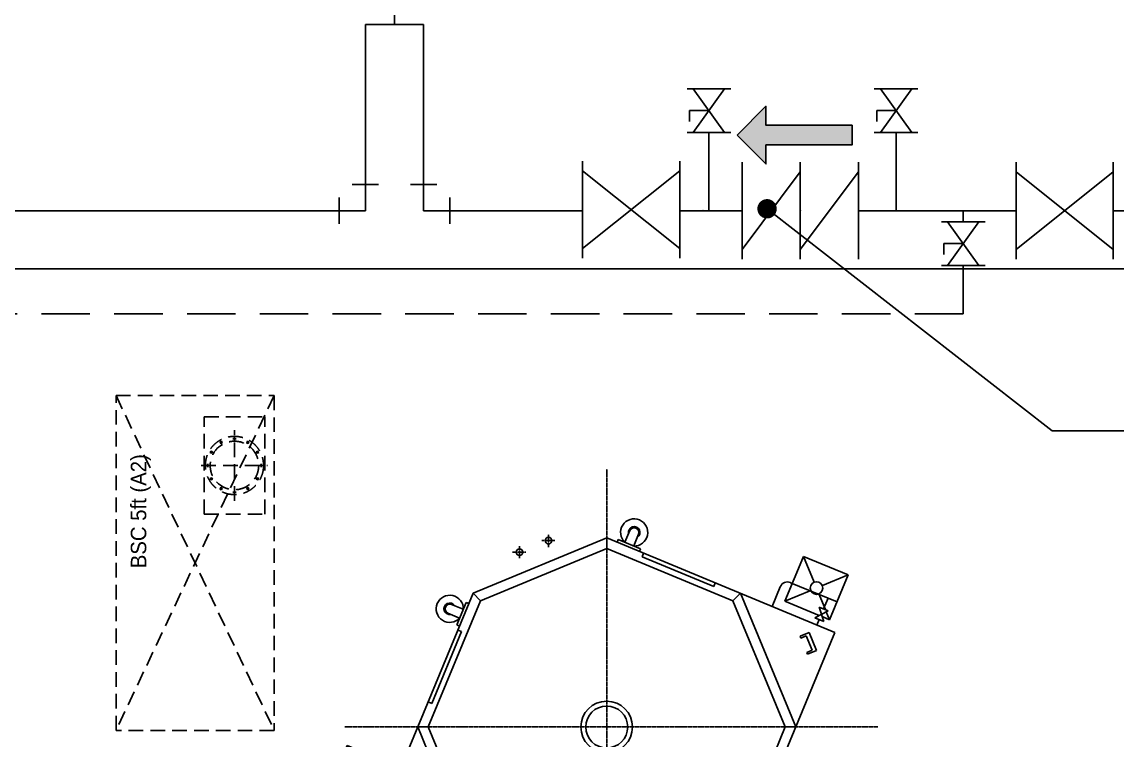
# Model space of a CAD drawing. Header units: millimetres. Extents: x 10903 to 284569, y 2319 to 62017.
# Drawn here: x 130765 to 136409, y 43421 to 47121 of the extents above; entities that cross this region are included whole.
import ezdxf

# ---------------------------------------------------------------- set-up
doc = ezdxf.new("R2010")
doc.units = ezdxf.units.MM
for name, pattern in [('DASHED', [0.75, 0.5, -0.25]), ('DASHED2', [0.375, 0.25, -0.125]), ('EXLTYPE3', [13, 10, -1, 1, -1])]:
    doc.linetypes.add(name, pattern=pattern)
for name, color, linetype in [('0 @ 1 @ 1', 7, 'Continuous'), ('AHU-02(SA)', 3, 'Continuous'), ('pipe', 3, 'Continuous'), ('UT GAS', 4, 'Continuous'), ('UTIL-AIR', 3, 'DASHED2'), ('UTIL-RO', 4, 'Continuous'), ('기자재', 8, 'DASHED2'), ('빌트인', 8, 'Continuous')]:
    doc.layers.add(name, color=color, linetype=linetype)
doc.styles.add('건축_4층$0$Gtx', font='')
doc.styles.get('건축_4층$0$Gtx').set_extended_font_data('Dotum')

# ---------------------------------------------------------------- blocks, each defined once
blk = doc.blocks.new('SA20L')
at = {"color": 2, "linetype": 'Continuous'}
for p, q in [((1.591, 0.53), (0.53, 1.591)), ((0.53, -1.591), (1.591, -0.53))]:
    blk.add_line(p, q, dxfattribs=at)
at = {"color": 0, "linetype": 'Continuous'}
blk.add_lwpolyline([(1.061, -1.061), (0, 0), (1.061, 1.061)], dxfattribs=at)
at = {"color": 2, "linetype": 'Continuous'}
for p in [(1.061, 1.061), (1.061, -1.061)]:
    blk.add_point(p, dxfattribs=at)
blk = doc.blocks.new('RW')
at = {"layer": '빌트인', "linetype": 'EXLTYPE3'}
for p, q in [((0, 0), (0, 1328.758301)), ((-333.823047, 960), (-267.223047, 960)), ((-300, 925.758301), (-300, 992.358301)), ((-450, 870.158301), (-450, 931.958301)), ((-485.623047, 900), (-416.223047, 900)), ((-1349.623047, 0), (0, 0)), ((0, -1214.672363), (0, 0)), ((0, 0), (1397.463867, 0)), ((745.613293, -308.842742), (874.702551, -362.313708))]:
    blk.add_line(p, q, dxfattribs=at)
at = {"layer": '빌트인', "linetype": 'Continuous'}
for p, q in [((0, 974.153321), (-688.831055, 688.830078)), ((-0.000977, 920.03418), (0, 974.153321)), ((1175.907226, 487.076172), (0, 974.153321)), ((53.12207, 952.145508), (58.862304, 966.003907)), ((58.862304, 966.003907), (174.347656, 918.167969)), ((119.029296, 1011.437012), (94.154296, 951.384766)), ((163.929687, 992.838379), (139.054687, 932.786621)), ((-650.5625, 650.562012), (-0.000977, 920.03418)), ((-0.000977, 920.03418), (650.561523, 650.562012)), ((168.607421, 904.309571), (174.347656, 918.167969)), ((189.906738, 895.491211), (182.252441, 877.013184)), ((182.252441, 877.013184), (551.803222, 723.939942)), ((917.877929, 648.075196), (1013.547851, 879.044434)), ((1013.547851, 879.044434), (1244.517578, 783.373047)), ((1013.547851, 879.044434), (1068.760742, 745.750489)), ((551.803222, 723.939942), (559.457519, 742.417969)), ((946.407714, 743.066895), (1187.115234, 644.791992)), ((1111.223632, 728.161133), (1244.517578, 783.373047)), ((1244.517578, 783.373047), (1148.847656, 552.404297)), ((-1175.908204, -487.075683), (-688.831055, 688.830078)), ((-650.5625, 650.562012), (-688.831055, 688.830078)), ((650.561523, 650.562012), (688.830078, 688.830078)), ((688.830078, 688.830078), (974.15332, 0)), ((894.64441, 722.641669), (852.549804, 621.015625)), ((917.877929, 648.075196), (1051.171875, 703.28711)), ((1127.199218, 604.666992), (1093.634765, 685.698242)), ((-920.03418, 0.000489), (-650.5625, 650.562012)), ((-799.364258, 631.029297), (-739.3125, 606.154297)), ((-724.69336, 641.447266), (-772.529297, 525.961914)), ((-710.834961, 635.707032), (-724.69336, 641.447266)), ((650.561523, 650.562012), (920.033203, 0)), ((1094.955078, 574.727051), (917.877929, 648.075196)), ((1117.960937, 608.493653), (1140.921875, 663.926758)), ((-817.962891, 586.128907), (-757.910157, 561.253907)), ((1071.902343, 562.627442), (1141.057617, 598.92627)), ((1094.864257, 618.060547), (1141.057617, 598.92627)), ((1118.096679, 543.493653), (1094.864257, 618.060547)), ((1110.352539, 568.34961), (1148.846679, 552.404785)), ((1130.967773, 593.629883), (1148.846679, 552.404297)), ((-758.670899, 520.22168), (-772.529297, 525.961914)), ((1071.902343, 562.627442), (1118.096679, 543.493653)), ((1083.519531, 525.344239), (1095, 553.060547)), ((-749.014161, 491.269043), (-902.086426, 121.718262)), ((-749.014161, 491.269043), (-767.4917, 498.922852)), ((1175.907226, 487.076172), (688.830078, -688.830078)), ((997.132812, 467.14502), (1043.327148, 486.279297)), ((1000.95996, 457.90625), (997.132812, 467.14502)), ((1028.675781, 469.386719), (1000.95996, 457.90625)), ((1059.291015, 395.476563), (1028.675781, 469.386719)), ((1043.327148, 486.279297), (1081.595703, 393.891602)), ((1031.574218, 383.996094), (1059.291015, 395.476563)), ((1035.401367, 374.757325), (1031.574218, 383.996094)), ((1081.595703, 393.891602), (1035.401367, 374.757325)), ((-902.086426, 121.718262), (-920.563965, 129.372071)), ((-920.03418, 0.000489), (-974.154297, 0)), ((-688.831055, -688.830078), (-974.154297, 0)), ((-647.691407, -657.492675), (-920.03418, 0.000489)), ((652.833007, -645.077636), (920.033203, 0)), ((920.033203, 0), (974.15332, 0)), ((-1338.266602, -95.10791), (-1433.936524, -326.077636)), ((-1107.297852, -190.777832), (-1338.266602, -95.10791)), ((-1338.266602, -95.10791), (-1283.054688, -228.401855)), ((-1194.640625, -143.783203), (-1295.355469, -383.47998)), ((-1148.774814, -119.477971), (-1041.969727, -163.718261)), ((889.550781, -151.985351), (736.477539, -521.536621)), ((908.02832, -159.63916), (889.550781, -151.985351)), ((-1107.297852, -190.777832), (-1240.590821, -245.990722)), ((-1180.645508, -367.855957), (-1107.297852, -190.777832)), ((-260, -380), (-260, -195)), ((-260, -195), (0, -195)), ((-235, -380), (-235, -220)), ((-235, -220), (234.999023, -220)), ((259.999023, -195), (0, -195)), ((234.999023, -220), (234.999023, -380)), ((259.999023, -380), (259.999023, -195)), ((-1300.642579, -270.864746), (-1433.936524, -326.077636)), ((-1433.936524, -326.077636), (-1202.967774, -421.747558)), ((-1220.789063, -360.246582), (-1276.222168, -337.285644)), ((-1224.616211, -369.484863), (-1258.179688, -288.453613)), ((-1211.22168, -337.149902), (-1230.356446, -383.344238)), ((-1174.923829, -406.305175), (-1211.22168, -337.149902)), ((234.999023, -310), (-235, -310)), ((-1155.789063, -360.11084), (-1230.356446, -383.344238)), ((-1219.475586, -379.95459), (-1202.967774, -421.747558)), ((-1187.022461, -383.252441), (-1202.967774, -421.747558)), ((-1155.789063, -360.11084), (-1174.923829, -406.305175)), ((-1165.356446, -383.208008), (-1142.25879, -392.774902)), ((-1081.59668, -393.89209), (-1035.402344, -374.7583)), ((-1043.328125, -486.279785), (-1081.59668, -393.89209)), ((-1031.575196, -383.996582), (-1059.291993, -395.47705)), ((-1035.402344, -374.7583), (-1031.575196, -383.996582)), ((0, -380), (-260, -380)), ((0, -380), (259.999023, -380)), ((-1059.291993, -395.47705), (-1028.676758, -469.387207)), ((-517.500489, -759.797363), (-269.999512, -400)), ((-274.846192, -407.04541), (-392.973633, -731.601074)), ((-245.676758, -400), (-369.855469, -741.177246)), ((-219.072754, -399.999511), (-346.736329, -750.753418)), ((-192.468262, -400), (-323.617188, -760.32959)), ((-165.863282, -400), (-300.498047, -769.905761)), ((-296.951661, -439.181152), (-24.998047, -538.163574)), ((-282.317872, -417.908203), (-24.998047, -511.559082)), ((-139.25879, -400), (-277.378907, -779.481933)), ((-269.999512, -399.999511), (269.999511, -400)), ((-258.425782, -400), (-25, -484.959961)), ((-112.653809, -400.000488), (-254.259766, -789.058105)), ((-86.049805, -400), (-231.141602, -798.634277)), ((-59.445313, -400), (-208.022461, -808.210449)), ((-25, -458.355468), (-185.332032, -399.999511)), ((-32.840821, -400), (-184.903321, -817.787109)), ((-25, -431.751953), (-112.244141, -400)), ((-39.144043, -400), (-25, -405.147461)), ((-25, -400), (-25, -884.020996)), ((282.317871, -417.908203), (24.998046, -511.559082)), ((296.95166, -439.181152), (24.998046, -538.163574)), ((25, -458.355468), (185.332031, -399.999511)), ((25, -400), (25, -884.020996)), ((25, -431.751953), (112.24414, -400)), ((258.425781, -400), (25, -484.959961)), ((39.144042, -400), (25, -405.147461)), ((32.84082, -400), (184.90332, -817.787109)), ((59.445312, -400), (208.02246, -808.210449)), ((86.049804, -400), (231.141601, -798.634277)), ((112.653808, -400.000488), (254.259765, -789.058105)), ((139.258789, -400), (277.378906, -779.481933)), ((165.863281, -400), (300.498046, -769.905761)), ((192.468261, -400), (323.617187, -760.32959)), ((219.072753, -399.999511), (346.736328, -750.753418)), ((245.676757, -400), (369.855468, -741.177246)), ((563.856933, -827.187011), (269.999511, -400)), ((274.846191, -407.04541), (392.973632, -731.601074)), ((-517.5, -759.797851), (-1175.908204, -487.075683)), ((-997.13379, -467.145996), (-1043.328125, -486.279785)), ((-1028.676758, -469.387207), (-1000.960938, -457.906738)), ((-1000.960938, -457.906738), (-997.13379, -467.145996)), ((-331.342774, -489.175781), (-416.092774, -722.024902)), ((-340.86084, -503.012695), (-24.999024, -617.97705)), ((-326.22461, -481.734863), (-24.998047, -591.372558)), ((-311.588379, -460.458008), (-24.998047, -564.768066)), ((-25.000489, -451.552246), (-161.78418, -827.363281)), ((311.588378, -460.458008), (24.998046, -564.768066)), ((326.224609, -481.734863), (24.998046, -591.372558)), ((340.860839, -503.012695), (24.999023, -617.97705)), ((25.000488, -451.552246), (161.784179, -827.363281)), ((331.342773, -489.175781), (416.092773, -722.024902)), ((423.640136, -560.865234), (588.16455, -487.845703)), ((588.16455, -487.845703), (653.220214, -644.905273)), ((-370.133301, -545.566894), (-24.999024, -671.186035)), ((-355.497071, -524.290039), (-24.999024, -644.581543)), ((-25, -524.645019), (-138.66504, -836.939453)), ((355.49707, -524.290039), (24.999023, -644.581543)), ((370.1333, -545.566894), (24.999023, -671.186035)), ((25, -524.645019), (138.665039, -836.939453)), ((423.640136, -560.865234), (488.696777, -717.924804)), ((736.477539, -521.536621), (754.955078, -529.190918)), ((-387.841797, -571.310058), (-439.211915, -712.44873)), ((-414.042481, -609.398925), (-24.999024, -750.999023)), ((-399.405762, -588.12207), (-24.999024, -724.394531)), ((-384.77002, -566.844238), (-24.999024, -697.790527)), ((-25, -597.740234), (-115.546875, -846.515625)), ((384.770019, -566.844238), (24.999023, -697.790527)), ((399.405761, -588.12207), (24.999023, -724.394531)), ((414.04248, -609.398925), (24.999023, -750.999023)), ((25, -597.740234), (115.546875, -846.515625)), ((387.841796, -571.310058), (439.211914, -712.44873)), ((-647.691407, -657.492675), (-688.831055, -688.830078)), ((-491.601075, -722.146972), (-647.691407, -657.492675)), ((-444.340821, -653.443847), (-462.331055, -702.873047)), ((-457.951661, -673.230468), (-25, -830.812011)), ((-443.31543, -651.952636), (-24.999024, -804.207519)), ((-428.6792, -630.675781), (-24.999024, -777.603515)), ((-25, -670.835449), (-92.427735, -856.092285)), ((428.679199, -630.675781), (24.999023, -777.603515)), ((443.315429, -651.952636), (24.999023, -804.207519)), ((25, -670.835449), (92.427734, -856.092285)), ((457.95166, -673.230468), (25, -830.812011)), ((444.34082, -653.443847), (462.331054, -702.873047)), ((481.061035, -699.490234), (645.584472, -626.470703)), ((488.726562, -717.969238), (652.867675, -645.119629)), ((652.833007, -645.077148), (688.830078, -688.830078)), ((-609.887696, -721.529785), (-640.502442, -795.439453)), ((-474.791993, -697.711425), (0.000976, -894.376465)), ((-472.587891, -694.507812), (-25, -857.416504)), ((474.791992, -697.711425), (-0.000977, -894.376465)), ((472.58789, -694.507812), (25, -857.416504)), ((517.5, -759.797363), (688.830078, -688.830078)), ((-632.848633, -776.962402), (-540.460938, -815.230468)), ((-517.5, -759.797851), (-548.114747, -833.708008)), ((-25, -743.931152), (-69.308594, -865.668457)), ((25, -743.931152), (69.308593, -865.668457)), ((-640.502442, -795.439941), (-548.114747, -833.708008)), ((-548.114747, -833.708008), (0, -1060.74414)), ((-25, -817.025879), (-46.189454, -875.244629)), ((563.856933, -827.187011), (0, -1060.74414)), ((25, -817.025879), (46.189453, -875.244629))]:
    blk.add_line(p, q, dxfattribs=at)
for centre, radius in [((-300, 960), 17), ((-450, 900), 17), ((1081.197265, 715.724121), 32.5), ((0, 0), 133), ((0, 0), 108), ((-1270.617188, -258.428222), 32.5)]:
    blk.add_circle(centre, radius, dxfattribs=at)
for centre, radius, start, end in [((141.479492, 1002.138184), 70, 267.997800109, 227.001850125), ((141.479492, 1002.138184), 30, 301.595816031, 193.403433133), ((141.479492, 1002.137696), 24.300049, 337.499643306, 157.498746421), ((931.599609, 707.334473), 40, 67.499985957, 157.500196416), ((-808.663086, 608.579102), 70, 357.997781385, 317.001888698), ((-808.663086, 608.579102), 30, 31.596158684, 283.403833079), ((-808.663086, 608.579102), 24.300049, 67.500959985, 247.500005805), ((-1158.903321, -158.578613), 40, 67.500100548, 157.500081824)]:
    blk.add_arc(centre, radius, start, end, dxfattribs=at)
blk.add_point((831.49121, -344.415039), dxfattribs=at)
blk = doc.blocks.new('BSC5FT')
at = {"layer": '기자재', "ltscale": 300}
for p, q in [((862.5, -407.5), (-862.5, 407.5)), ((862.5, 407.5), (-862.5, -407.5)), ((252.1, -46.5, 2807), (252.1, -359, 2807)), ((252.1, -46.5, 2807), (752.1, -46.5, 2807)), ((502.1, -32, 2807), (502.1, -373.6, 2807)), ((752.1, -46.5, 2807), (752.1, -359, 2807)), ((426.1, -87.9, 2807), (440.5, -79.5, 2807)), ((429.1, -76.5, 2807), (437.5, -90.9, 2807)), ((493.7, -65.3, 2807), (510.4, -65.3, 2807)), ((502.1, -57, 2807), (502.1, -73.6, 2807)), ((563.6, -79.5, 2807), (578, -87.9, 2807)), ((575, -76.5, 2807), (566.6, -90.9, 2807)), ((375.8, -129.9, 2807), (390.2, -138.2, 2807)), ((378.8, -141.3, 2807), (387.2, -126.8, 2807)), ((628.4, -129.9, 2807), (613.9, -138.2, 2807)), ((617, -126.8, 2807), (625.3, -141.3, 2807)), ((320.8, -202.8, 2807), (683.3, -202.8, 2807)), ((356.2, -202.8, 2807), (372.9, -202.8, 2807)), ((364.6, -211.1, 2807), (364.6, -194.5, 2807)), ((647.9, -202.8, 2807), (631.2, -202.8, 2807)), ((639.6, -194.5, 2807), (639.6, -211.1, 2807)), ((375.8, -275.7, 2807), (390.2, -267.4, 2807)), ((387.2, -278.8, 2807), (378.8, -264.3, 2807)), ((628.4, -275.7, 2807), (613.9, -267.4, 2807)), ((625.3, -264.3, 2807), (617, -278.8, 2807)), ((440.5, -326, 2807), (426.1, -317.7, 2807)), ((429.1, -329.1, 2807), (437.5, -314.6, 2807)), ((502.1, -348.6, 2807), (502.1, -332, 2807)), ((578, -317.7, 2807), (563.6, -326, 2807)), ((575, -329.1, 2807), (566.6, -314.6, 2807)), ((252.1, -359, 2807), (752.1, -359, 2807)), ((510.4, -340.3, 2807), (493.7, -340.3, 2807))]:
    blk.add_line(p, q, dxfattribs=at)
blk.add_lwpolyline([(-862.5, 407.5), (862.5, 407.5), (862.5, -407.5), (-862.5, -407.5)], close=True, dxfattribs=at)
for centre, radius in [((502.1, -202.8, 2807), 150), ((502.1, -202.8, 2807), 125), ((433.3, -83.7, 2807), 4.17), ((502.1, -65.3, 2807), 4.17), ((570.8, -83.7, 2807), 4.17), ((383, -134, 2807), 4.17), ((621.1, -134, 2807), 4.17), ((364.6, -202.8, 2807), 4.17), ((639.6, -202.8, 2807), 4.17), ((383, -271.5, 2807), 4.17), ((621.1, -271.5, 2807), 4.17), ((433.3, -321.9, 2807), 4.17), ((502.1, -340.3, 2807), 4.17), ((570.8, -321.9, 2807), 4.17)]:
    blk.add_circle(centre, radius, dxfattribs=at)
blk = doc.blocks.new('*U37')
blk.add_hatch(color=5).paths.add_polyline_path([(0, 0), (-0.25, -0.25), (-0.25, -0.085), (-1, -0.085), (-1, 0.085), (-0.25, 0.085), (-0.25, 0.25)])
at = {"color": 0, "linetype": 'Continuous'}
blk.add_lwpolyline([(0, 0), (-0.25, -0.25), (-0.25, -0.085), (-1, -0.085), (-1, 0.085), (-0.25, 0.085), (-0.25, 0.25)], close=True, dxfattribs=at)
blk = doc.blocks.new('0S2c-M51-005-0-3층 UTILITY배관 평면도$0$SDFASFSDAF')
at = {"layer": 'pipe', "color": 2}
for p, q in [((0, 1.25), (0, -1.25)), ((0, 0.9), (2.5, -0.9)), ((2.5, 0.9), (0, -0.9)), ((2.5, 1.25), (2.5, -1.25))]:
    blk.add_line(p, q, dxfattribs=at)

msp = doc.modelspace()

# ---------------------------------------------------------------- linework, layer by layer
at = {"color": 3, "linetype": 'Continuous'}
for p, q in [((133654.5, 46403.9), (133654.5, 45903.9)), ((134154.5, 46403.9), (134154.5, 45903.9)), ((134476.1, 46398.4), (134476.1, 45898.4)), ((134776.1, 46398.4), (134776.1, 45898.4)), ((135076.1, 46398.4), (135076.1, 45898.4)), ((135889.2, 46398.7), (135889.2, 45898.7)), ((136389.2, 46398.7), (136389.2, 45898.7))]:
    msp.add_line(p, q, dxfattribs=at)
at = {"color": 2, "linetype": 'Continuous'}
for p, q in [((133654.5, 45953.9), (134154.5, 46353.9)), ((133654.5, 46353.9), (134154.5, 45953.9)), ((134476.1, 45948.4), (134776.1, 46348.4)), ((134776.1, 45948.4), (135076.1, 46348.4)), ((135889.2, 45948.7), (136389.2, 46348.7)), ((135889.2, 46348.7), (136389.2, 45948.7))]:
    msp.add_line(p, q, dxfattribs=at)
at = {"color": 3, "linetype": 'Continuous'}
for p in [(134274.5, 46148.4), (134476.1, 46148.4), (134776.1, 46148.4)]:
    msp.add_point(p, dxfattribs=at)
at = {"layer": 'AHU-02(SA)', "color": 1, "const_width": 50}
msp.add_lwpolyline([(134604.8, 46133.4, 1), (134604.8, 46183.4, 1)], format="xyb", close=True, dxfattribs=at)
at = {"layer": 'pipe', "color": 1, "ltscale": 3}
msp.add_line((136074.6, 45015.1), (141197.2, 45015.1), dxfattribs=at)
at = {"layer": 'UT GAS', "color": 2, "ltscale": 10}
for p, q in [((134299.2, 46664.3), (134205.6, 46664.3)), ((134205.6, 46608.9), (134205.6, 46664.3)), ((135263.7, 46664.3), (135170.1, 46664.3)), ((135170.1, 46608.9), (135170.1, 46664.3)), ((135609.5, 45978.8), (135515.8, 45978.8)), ((135515.8, 45923.4), (135515.8, 45978.8))]:
    msp.add_line(p, q, dxfattribs=at)
at = {"layer": 'UTIL-AIR', "linetype": 'DASHED', "lineweight": -3, "ltscale": 500}
for p, q in [((135615.6, 45866), (135615.6, 45616.7)), ((135615.6, 45616.7), (108444.3, 45616.7))]:
    msp.add_line(p, q, dxfattribs=at)
at = {"layer": 'UTIL-RO'}
for p, q in [((132534.8, 46148.3), (132534.8, 47108.4)), ((132834.8, 46148.3), (132834.8, 47108.4)), ((127193.3, 46148.3), (132534.8, 46148.3)), ((136389.2, 46148.3), (147419.3, 46148.3)), ((126165.4, 45848.3), (152310.1, 45848.3))]:
    msp.add_line(p, q, dxfattribs=at)
at = {"layer": '빌트인', "color": 4, "linetype": 'Continuous', "lineweight": -3}
for p, q in [((132684.8, 47321.4), (132684.8, 47108.4)), ((132534.8, 47108.4), (132834.8, 47108.4)), ((132534.8, 47108.4), (132534.8, 47108.4)), ((134305.3, 46551.5), (134305.3, 46148.3)), ((135269.8, 46551.5), (135269.8, 46148.3)), ((132969.8, 46148.3), (133654.5, 46148.3)), ((134305.3, 46148.3), (134154.5, 46148.3)), ((134305.3, 46148.3), (134476.1, 46148.3)), ((135076.1, 46148.4), (135889.2, 46148.4)), ((135615.6, 46091), (135615.6, 46148.3))]:
    msp.add_line(p, q, dxfattribs=at)
at = {"layer": '빌트인', "color": 1, "linetype": 'Continuous', "lineweight": -3}
msp.add_line((134604.8, 46158.4), (136074.6, 45015.1), dxfattribs=at)

# ---------------------------------------------------------------- block references
at = {"layer": '0 @ 1 @ 1', "xscale": 592.7039999999979, "yscale": 592.7039999999979, "zscale": 592.7039999999979, "rotation": 180}
msp.add_blockref('*U37', (134450.6, 46538.1), dxfattribs=at)
at = {"layer": 'UT GAS', "xscale": -89.99951775302179, "yscale": 89.99951775302179, "zscale": 89.99951775302348, "rotation": 270.0000000005188}
for p in [(134305.3, 46551.5), (135269.8, 46551.5), (135615.6, 45866)]:
    msp.add_blockref('0S2c-M51-005-0-3층 UTILITY배관 평면도$0$SDFASFSDAF', p, dxfattribs=at)
at = {"layer": 'UTIL-RO', "xscale": -89.99999999996892, "yscale": 90, "zscale": 89.99999999999997}
for p, rotation in [((132534.8, 46148.3), 314.9999999999057), ((132834.8, 46148.3), 224.9999999999056)]:
    msp.add_blockref('SA20L', p, dxfattribs=dict(at, rotation=rotation))
at = {"layer": '빌트인', "linetype": 'Continuous', "lineweight": -3, "rotation": 90}
msp.add_blockref('BSC5FT', (131657.2, 44333.9), dxfattribs=at)
at = {"layer": '빌트인', "linetype": 'Continuous', "lineweight": -3}
msp.add_blockref('RW', (133778.5, 43488.9), dxfattribs=at)

# ---------------------------------------------------------------- texts
at = {"layer": '빌트인', "linetype": 'DASHED', "ltscale": 200, "style": '건축_4층$0$Gtx', "text_generation_flag": 6}
msp.add_text('BSC 5ft (A2)', height=80, rotation=269.9995, dxfattribs=at).set_placement((131405.7, 44306.8))

doc.saveas('drawing.dxf')
